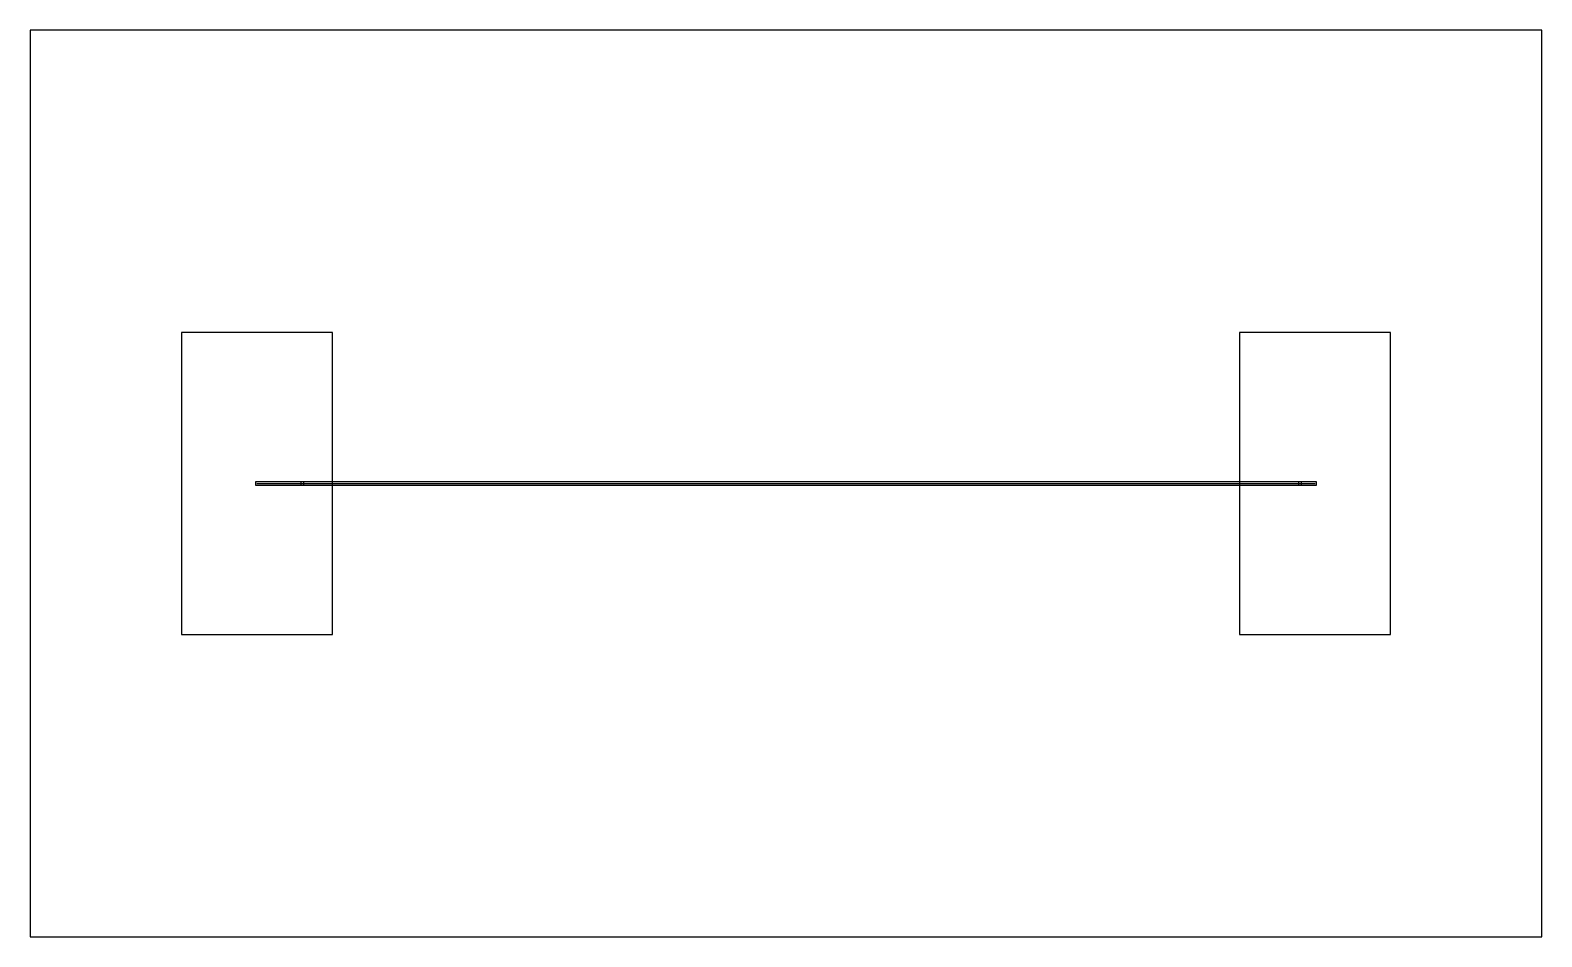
# Model space of a CAD drawing. Header units: millimetres. Extents: x 0 to 50, y 0 to 30.
import ezdxf

# ---------------------------------------------------------------- set-up
doc = ezdxf.new("R2010")
doc.units = ezdxf.units.MM
for name, color, linetype in [('Z0.7500mm_FR4', 7, 'CONTINUOUS'), ('Z1.5050mm_Copper', 7, 'CONTINUOUS'), ('Z1.5050mm_Copper_Traces', 7, 'CONTINUOUS'), ('Z1.5100mm_Copper', 7, 'CONTINUOUS'), ('Z1.5100mm_Copper_Traces', 7, 'CONTINUOUS'), ('Z1.5150mm_Copper', 7, 'CONTINUOUS')]:
    doc.layers.add(name, color=color, linetype=linetype)

msp = doc.modelspace()

# ---------------------------------------------------------------- linework, layer by layer
at = {"layer": 'Z0.7500mm_FR4', "color": 97, "true_color": 0x2e7d32}
msp.add_lwpolyline([(0, 0), (50, 0), (50, 30), (0, 30)], close=True, dxfattribs=at)
at = {"layer": 'Z1.5050mm_Copper', "color": 40, "true_color": 0xffd700}
for points in [[(5, 10), (10, 10), (10, 20), (5, 20)], [(40, 10), (45, 10), (45, 20), (40, 20)]]:
    msp.add_lwpolyline(points, close=True, dxfattribs=at)
at = {"layer": 'Z1.5050mm_Copper_Traces', "color": 40, "true_color": 0xffd700}
msp.add_lwpolyline([(7.5, 15), (9, 15)], dxfattribs=at)
at = {"layer": 'Z1.5100mm_Copper', "color": 40, "true_color": 0xffd700}
msp.add_lwpolyline([(7.45, 14.95), (9.05, 14.95), (9.05, 15.05), (7.45, 15.05)], close=True, dxfattribs=at)
at = {"layer": 'Z1.5100mm_Copper_Traces', "color": 40, "true_color": 0xffd700}
for points in [[(9, 15), (42, 15)], [(42, 15), (42.5, 15)]]:
    msp.add_lwpolyline(points, dxfattribs=at)
at = {"layer": 'Z1.5150mm_Copper', "color": 40, "true_color": 0xffd700}
for points in [[(8.95, 14.95), (42.05, 14.95), (42.05, 15.05), (8.95, 15.05)], [(41.95, 14.95), (42.55, 14.95), (42.55, 15.05), (41.95, 15.05)]]:
    msp.add_lwpolyline(points, close=True, dxfattribs=at)

doc.saveas('drawing.dxf')
